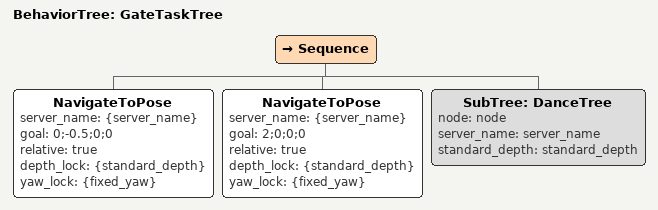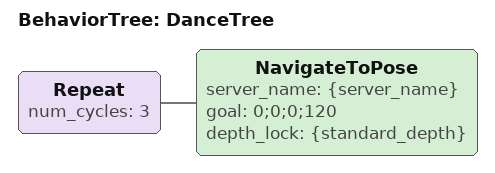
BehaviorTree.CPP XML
<root main_tree_to_execute="GateTaskTree">
  <BehaviorTree ID="GateTaskTree">
    <Sequence>
      <NavigateToPose server_name="{server_name}" goal="0;-0.5;0;0" relative="true" depth_lock="{standard_depth}" yaw_lock="{fixed_yaw}"/>
      <NavigateToPose server_name="{server_name}" goal="2;0;0;0" relative="true" depth_lock="{standard_depth}" yaw_lock="{fixed_yaw}"/>
      <SubTree ID="DanceTree" node="node" server_name="server_name" standard_depth="standard_depth" />
    </Sequence>
  </BehaviorTree>

  <BehaviorTree ID="DanceTree">
    <Repeat num_cycles="3">
      <NavigateToPose server_name="{server_name}" goal="0;0;0;120" depth_lock="{standard_depth}" />
    </Repeat>
  </BehaviorTree>
</root>
